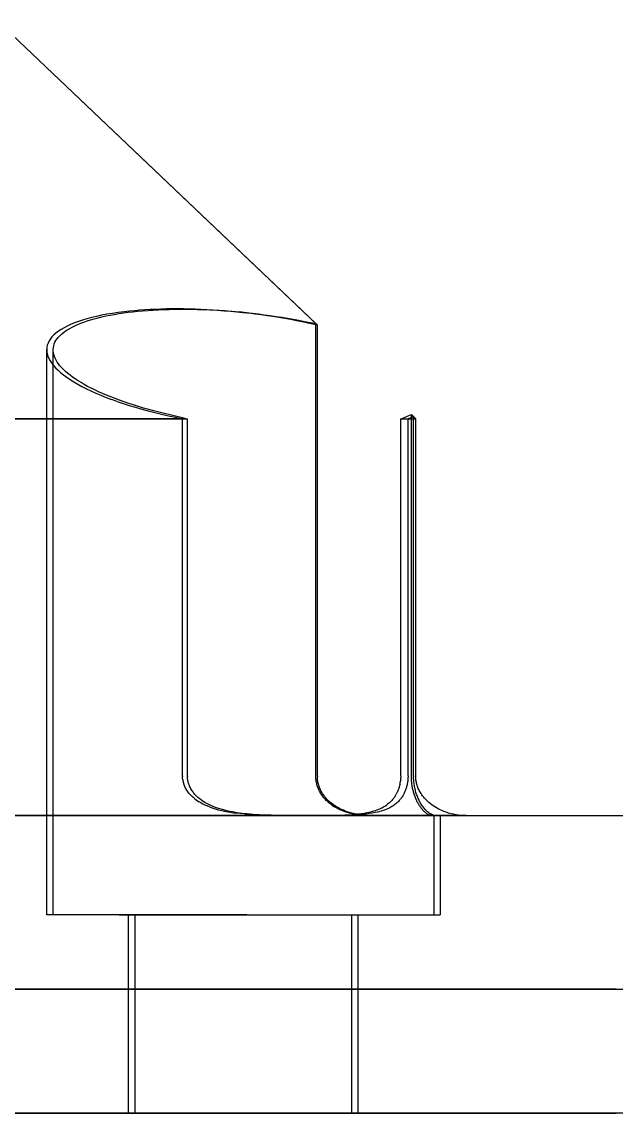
# Model space of a CAD drawing. Header units: millimetres. Extents: x -66 to 216, y -204 to 56.
# Drawn here: x 148.02 to 160, y -150 to -128 of the extents above; entities that cross this region are included whole.
import ezdxf

# ---------------------------------------------------------------- set-up
doc = ezdxf.new("R2010")
doc.units = ezdxf.units.MM
doc.layers.add('SIDE_YZ', color=7, linetype='Continuous')

msp = doc.modelspace()

# ---------------------------------------------------------------- linework, layer by layer
at = {"layer": 'SIDE_YZ'}
for p, q in [((153.979, -134.115), (147.549, -128)), ((153.946, -134.084), (147.549, -128)), ((149.43, -133.961), (149.336, -133.986)), ((149.529, -133.937), (149.43, -133.961)), ((149.482, -133.987), (149.558, -133.967)), ((149.631, -133.915), (149.529, -133.937)), ((149.558, -133.967), (149.637, -133.948)), ((149.738, -133.895), (149.631, -133.915)), ((149.637, -133.948), (149.718, -133.93)), ((149.718, -133.93), (149.802, -133.913)), ((149.849, -133.877), (149.738, -133.895)), ((149.802, -133.913), (149.889, -133.897)), ((149.964, -133.86), (149.849, -133.877)), ((149.889, -133.897), (149.979, -133.883)), ((150.082, -133.845), (149.964, -133.86)), ((149.979, -133.883), (150.071, -133.869)), ((150.071, -133.869), (150.165, -133.856)), ((150.191, -133.833), (150.082, -133.845)), ((150.165, -133.856), (150.262, -133.845)), ((150.292, -133.823), (150.191, -133.833)), ((150.262, -133.845), (150.361, -133.835)), ((150.395, -133.814), (150.292, -133.823)), ((150.361, -133.835), (150.461, -133.825)), ((150.5, -133.807), (150.395, -133.814)), ((150.461, -133.825), (150.564, -133.817)), ((150.607, -133.801), (150.5, -133.807)), ((150.564, -133.817), (150.669, -133.81)), ((150.715, -133.796), (150.607, -133.801)), ((150.669, -133.81), (150.776, -133.805)), ((150.825, -133.792), (150.715, -133.796)), ((150.776, -133.805), (150.884, -133.8)), ((150.937, -133.789), (150.825, -133.792)), ((150.884, -133.8), (150.994, -133.797)), ((151.05, -133.788), (150.937, -133.789)), ((150.994, -133.797), (151.106, -133.795)), ((151.165, -133.788), (151.05, -133.788)), ((151.106, -133.795), (151.219, -133.793)), ((151.28, -133.788), (151.165, -133.788)), ((151.219, -133.793), (151.333, -133.794)), ((151.397, -133.791), (151.28, -133.788)), ((151.333, -133.794), (151.448, -133.795)), ((151.515, -133.794), (151.397, -133.791)), ((151.448, -133.795), (151.564, -133.797)), ((151.633, -133.798), (151.515, -133.794)), ((151.564, -133.797), (151.682, -133.801)), ((151.753, -133.804), (151.633, -133.798)), ((151.682, -133.801), (151.813, -133.806)), ((151.873, -133.811), (151.753, -133.804)), ((151.813, -133.806), (151.96, -133.814)), ((151.994, -133.819), (151.873, -133.811)), ((151.96, -133.814), (152.108, -133.824)), ((152.115, -133.828), (151.994, -133.819)), ((152.108, -133.824), (152.256, -133.835)), ((152.236, -133.839), (152.115, -133.828)), ((152.358, -133.85), (152.236, -133.839)), ((152.256, -133.835), (152.405, -133.848)), ((152.479, -133.863), (152.358, -133.85)), ((152.554, -133.863), (152.405, -133.848)), ((152.601, -133.876), (152.479, -133.863)), ((152.554, -133.863), (152.673, -133.876)), ((152.722, -133.891), (152.601, -133.876)), ((152.673, -133.876), (152.791, -133.889)), ((152.843, -133.907), (152.722, -133.891)), ((152.791, -133.889), (152.909, -133.905)), ((152.964, -133.924), (152.843, -133.907)), ((152.909, -133.905), (153.027, -133.921)), ((153.084, -133.942), (152.964, -133.924)), ((153.027, -133.921), (153.145, -133.938)), ((153.204, -133.961), (153.084, -133.942)), ((153.145, -133.938), (153.262, -133.956)), ((153.322, -133.982), (153.204, -133.961)), ((153.262, -133.956), (153.378, -133.975)), ((153.378, -133.975), (153.494, -133.995)), ((148.873, -134.166), (148.813, -134.201)), ((148.938, -134.133), (148.873, -134.166)), ((149.007, -134.101), (148.938, -134.133)), ((148.939, -134.209), (148.987, -134.181)), ((148.987, -134.181), (149.037, -134.154)), ((149.082, -134.07), (149.007, -134.101)), ((149.037, -134.154), (149.091, -134.127)), ((149.162, -134.04), (149.082, -134.07)), ((149.091, -134.127), (149.148, -134.102)), ((149.148, -134.102), (149.209, -134.077)), ((149.247, -134.012), (149.162, -134.04)), ((149.209, -134.077), (149.272, -134.053)), ((149.336, -133.986), (149.247, -134.012)), ((149.272, -134.053), (149.339, -134.03)), ((149.339, -134.03), (149.409, -134.008)), ((149.409, -134.008), (149.482, -133.987)), ((153.44, -134.003), (153.322, -133.982)), ((153.557, -134.025), (153.44, -134.003)), ((153.494, -133.995), (153.608, -134.016)), ((153.673, -134.048), (153.557, -134.025)), ((153.608, -134.016), (153.722, -134.038)), ((153.788, -134.072), (153.673, -134.048)), ((153.722, -134.038), (153.835, -134.06)), ((153.884, -134.093), (153.788, -134.072)), ((153.835, -134.06), (153.946, -134.084)), ((153.979, -134.115), (153.884, -134.093)), ((153.946, -143.2), (153.946, -134.084)), ((153.979, -143.2), (153.979, -134.115)), ((148.598, -134.392), (148.572, -134.433)), ((148.63, -134.352), (148.598, -134.392)), ((148.668, -134.312), (148.63, -134.352)), ((148.711, -134.274), (148.668, -134.312)), ((148.709, -134.427), (148.731, -134.394)), ((148.759, -134.237), (148.711, -134.274)), ((148.731, -134.394), (148.757, -134.361)), ((148.757, -134.361), (148.786, -134.33)), ((148.813, -134.201), (148.759, -134.237)), ((148.786, -134.33), (148.819, -134.298)), ((148.819, -134.298), (148.856, -134.268)), ((148.856, -134.268), (148.896, -134.238)), ((148.896, -134.238), (148.939, -134.209)), ((148.527, -134.561), (148.524, -134.606)), ((148.525, -146), (148.524, -134.606)), ((148.524, -134.606), (148.526, -134.651)), ((148.536, -134.518), (148.527, -134.561)), ((148.551, -134.475), (148.536, -134.518)), ((148.572, -134.433), (148.551, -134.475)), ((148.654, -134.6), (148.658, -134.564)), ((148.655, -146), (148.654, -134.6)), ((148.655, -134.635), (148.654, -134.6)), ((148.659, -134.672), (148.655, -134.635)), ((148.658, -134.564), (148.665, -134.529)), ((148.665, -134.529), (148.676, -134.494)), ((148.676, -134.494), (148.691, -134.46)), ((148.691, -134.46), (148.709, -134.427)), ((148.526, -134.651), (148.535, -134.696)), ((148.535, -134.696), (148.549, -134.742)), ((148.549, -134.742), (148.568, -134.788)), ((148.568, -134.788), (148.594, -134.835)), ((148.594, -134.835), (148.625, -134.882)), ((148.666, -134.708), (148.659, -134.672)), ((148.678, -134.745), (148.666, -134.708)), ((148.693, -134.783), (148.678, -134.745)), ((148.712, -134.82), (148.693, -134.783)), ((148.735, -134.858), (148.712, -134.82)), ((148.761, -134.895), (148.735, -134.858)), ((148.625, -134.882), (148.662, -134.929)), ((148.662, -134.929), (148.704, -134.976)), ((148.704, -134.976), (148.752, -135.023)), ((148.752, -135.023), (148.805, -135.07)), ((148.791, -134.933), (148.761, -134.895)), ((148.824, -134.971), (148.791, -134.933)), ((148.805, -135.07), (148.864, -135.118)), ((148.861, -135.009), (148.824, -134.971)), ((148.902, -135.047), (148.861, -135.009)), ((148.946, -135.085), (148.902, -135.047)), ((148.864, -135.118), (148.928, -135.165)), ((148.928, -135.165), (148.997, -135.211)), ((148.994, -135.123), (148.946, -135.085)), ((149.045, -135.161), (148.994, -135.123)), ((148.997, -135.211), (149.071, -135.258)), ((149.099, -135.199), (149.045, -135.161)), ((149.071, -135.258), (149.15, -135.304)), ((149.157, -135.236), (149.099, -135.199)), ((149.218, -135.274), (149.157, -135.236)), ((149.282, -135.311), (149.218, -135.274)), ((149.15, -135.304), (149.234, -135.35)), ((149.234, -135.35), (149.323, -135.395)), ((149.349, -135.348), (149.282, -135.311)), ((149.323, -135.395), (149.416, -135.44)), ((149.42, -135.384), (149.349, -135.348)), ((149.416, -135.44), (149.514, -135.484)), ((149.493, -135.42), (149.42, -135.384)), ((149.569, -135.456), (149.493, -135.42)), ((149.514, -135.484), (149.616, -135.527)), ((149.649, -135.491), (149.569, -135.456)), ((149.73, -135.526), (149.649, -135.491)), ((149.616, -135.527), (149.723, -135.57)), ((149.723, -135.57), (149.833, -135.611)), ((149.815, -135.561), (149.73, -135.526)), ((149.902, -135.595), (149.815, -135.561)), ((149.947, -135.652), (149.833, -135.611)), ((149.992, -135.628), (149.902, -135.595)), ((149.947, -135.652), (150.065, -135.692)), ((150.085, -135.661), (149.992, -135.628)), ((150.065, -135.692), (150.186, -135.731)), ((150.179, -135.693), (150.085, -135.661)), ((150.276, -135.724), (150.179, -135.693)), ((150.186, -135.731), (150.311, -135.769)), ((150.375, -135.755), (150.276, -135.724)), ((150.311, -135.769), (150.438, -135.806)), ((150.477, -135.785), (150.375, -135.755)), ((150.438, -135.806), (150.569, -135.841)), ((150.58, -135.815), (150.477, -135.785)), ((150.569, -135.841), (150.702, -135.876)), ((150.685, -135.844), (150.58, -135.815)), ((150.792, -135.871), (150.685, -135.844)), ((150.702, -135.876), (150.838, -135.909)), ((150.9, -135.898), (150.792, -135.871)), ((150.838, -135.909), (150.977, -135.941)), ((151.011, -135.925), (150.9, -135.898)), ((150.977, -135.941), (151.117, -135.971)), ((151.122, -135.95), (151.011, -135.925)), ((151.235, -135.974), (151.122, -135.95)), ((155.734, -135.973), (155.806, -135.945)), ((155.806, -135.945), (155.873, -135.916)), ((155.873, -143.2), (155.873, -135.916)), ((155.873, -135.916), (155.961, -136)), ((155.887, -135.97), (155.917, -135.959)), ((155.917, -143.2), (155.917, -135.959)), ((155.917, -135.959), (155.961, -136)), ((151.259, -136), (142.299, -136)), ((142.398, -136), (151.36, -136)), ((151.117, -135.971), (151.259, -136)), ((151.297, -135.987), (151.235, -135.974)), ((151.259, -143.2), (151.259, -136)), ((151.297, -135.987), (151.36, -136)), ((151.36, -143.2), (151.36, -136)), ((155.659, -136), (155.734, -135.973)), ((155.659, -143.2), (155.659, -136)), ((155.659, -136), (155.961, -136)), ((155.857, -135.982), (155.806, -136)), ((155.806, -143.2), (155.806, -136)), ((155.806, -136), (155.961, -136)), ((155.887, -135.97), (155.857, -135.982)), ((155.961, -143.2), (155.961, -136)), ((151.259, -143.2), (151.26, -143.211)), ((151.26, -143.221), (151.26, -143.211)), ((151.36, -143.2), (151.36, -143.215)), ((151.361, -143.231), (151.36, -143.215)), ((153.947, -143.223), (153.946, -143.2)), ((153.979, -143.2), (153.979, -143.221)), ((155.659, -143.217), (155.658, -143.235)), ((155.659, -143.2), (155.659, -143.217)), ((155.806, -143.218), (155.805, -143.237)), ((155.806, -143.2), (155.806, -143.218)), ((155.873, -143.222), (155.873, -143.2)), ((155.917, -143.2), (155.917, -143.212)), ((155.918, -143.224), (155.917, -143.212)), ((155.961, -143.22), (155.961, -143.2)), ((151.261, -143.24), (151.26, -143.221)), ((151.263, -143.258), (151.261, -143.24)), ((151.265, -143.276), (151.263, -143.258)), ((151.265, -143.276), (151.268, -143.294)), ((151.268, -143.294), (151.272, -143.312)), ((151.272, -143.312), (151.277, -143.33)), ((151.277, -143.33), (151.282, -143.348)), ((151.282, -143.348), (151.287, -143.366)), ((151.294, -143.383), (151.287, -143.366)), ((151.301, -143.401), (151.294, -143.383)), ((151.308, -143.418), (151.301, -143.401)), ((151.316, -143.435), (151.308, -143.418)), ((151.325, -143.452), (151.316, -143.435)), ((151.362, -143.248), (151.361, -143.231)), ((151.364, -143.265), (151.362, -143.248)), ((151.367, -143.282), (151.364, -143.265)), ((151.37, -143.299), (151.367, -143.282)), ((151.373, -143.316), (151.37, -143.299)), ((151.378, -143.333), (151.373, -143.316)), ((151.383, -143.35), (151.378, -143.333)), ((151.388, -143.367), (151.383, -143.35)), ((151.394, -143.383), (151.388, -143.367)), ((151.401, -143.402), (151.394, -143.383)), ((151.41, -143.422), (151.401, -143.402)), ((151.42, -143.441), (151.41, -143.422)), ((153.948, -143.245), (153.947, -143.223)), ((153.95, -143.267), (153.948, -143.245)), ((153.952, -143.29), (153.95, -143.267)), ((153.956, -143.312), (153.952, -143.29)), ((153.96, -143.334), (153.956, -143.312)), ((153.965, -143.357), (153.96, -143.334)), ((153.971, -143.378), (153.965, -143.357)), ((153.977, -143.4), (153.971, -143.378)), ((153.985, -143.422), (153.977, -143.4)), ((153.98, -143.243), (153.979, -143.221)), ((153.982, -143.264), (153.98, -143.243)), ((153.984, -143.286), (153.982, -143.264)), ((153.987, -143.307), (153.984, -143.286)), ((153.993, -143.443), (153.985, -143.422)), ((153.991, -143.328), (153.987, -143.307)), ((153.996, -143.349), (153.991, -143.328)), ((154.002, -143.37), (153.996, -143.349)), ((154.008, -143.391), (154.002, -143.37)), ((154.014, -143.412), (154.008, -143.391)), ((154.022, -143.432), (154.014, -143.412)), ((154.03, -143.453), (154.022, -143.432)), ((155.625, -143.437), (155.62, -143.453)), ((155.629, -143.421), (155.625, -143.437)), ((155.634, -143.404), (155.629, -143.421)), ((155.638, -143.388), (155.634, -143.404)), ((155.641, -143.371), (155.638, -143.388)), ((155.641, -143.371), (155.645, -143.355)), ((155.645, -143.355), (155.648, -143.338)), ((155.648, -143.338), (155.65, -143.321)), ((155.652, -143.304), (155.65, -143.321)), ((155.654, -143.287), (155.652, -143.304)), ((155.656, -143.269), (155.654, -143.287)), ((155.657, -143.252), (155.656, -143.269)), ((155.658, -143.235), (155.657, -143.252)), ((155.774, -143.434), (155.769, -143.45)), ((155.778, -143.416), (155.774, -143.434)), ((155.783, -143.399), (155.778, -143.416)), ((155.787, -143.382), (155.783, -143.399)), ((155.791, -143.364), (155.787, -143.382)), ((155.794, -143.346), (155.791, -143.364)), ((155.797, -143.328), (155.794, -143.346)), ((155.799, -143.31), (155.797, -143.328)), ((155.801, -143.292), (155.799, -143.31)), ((155.803, -143.274), (155.801, -143.292)), ((155.804, -143.255), (155.803, -143.274)), ((155.805, -143.237), (155.804, -143.255)), ((155.873, -143.243), (155.873, -143.222)), ((155.874, -143.265), (155.873, -143.243)), ((155.876, -143.286), (155.874, -143.265)), ((155.877, -143.307), (155.876, -143.286)), ((155.879, -143.329), (155.877, -143.307)), ((155.882, -143.35), (155.879, -143.329)), ((155.884, -143.371), (155.882, -143.35)), ((155.887, -143.392), (155.884, -143.371)), ((155.891, -143.412), (155.887, -143.392)), ((155.894, -143.433), (155.891, -143.412)), ((155.899, -143.453), (155.894, -143.433)), ((155.918, -143.244), (155.918, -143.224)), ((155.919, -143.265), (155.918, -143.244)), ((155.92, -143.285), (155.919, -143.265)), ((155.922, -143.304), (155.92, -143.285)), ((155.924, -143.324), (155.922, -143.304)), ((155.926, -143.346), (155.924, -143.324)), ((155.929, -143.371), (155.926, -143.346)), ((155.933, -143.395), (155.929, -143.371)), ((155.937, -143.418), (155.933, -143.395)), ((155.942, -143.442), (155.937, -143.418)), ((155.962, -143.241), (155.961, -143.22)), ((155.964, -143.262), (155.962, -143.241)), ((155.966, -143.284), (155.964, -143.262)), ((155.97, -143.306), (155.966, -143.284)), ((155.974, -143.327), (155.97, -143.306)), ((155.978, -143.348), (155.974, -143.327)), ((155.984, -143.37), (155.978, -143.348)), ((155.99, -143.391), (155.984, -143.37)), ((155.997, -143.412), (155.99, -143.391)), ((156.005, -143.433), (155.997, -143.412)), ((156.013, -143.454), (156.005, -143.433)), ((151.336, -143.47), (151.325, -143.452)), ((151.348, -143.49), (151.336, -143.47)), ((151.361, -143.51), (151.348, -143.49)), ((151.376, -143.529), (151.361, -143.51)), ((151.39, -143.548), (151.376, -143.529)), ((151.39, -143.548), (151.406, -143.567)), ((151.406, -143.567), (151.423, -143.585)), ((151.43, -143.461), (151.42, -143.441)), ((151.423, -143.585), (151.442, -143.604)), ((151.441, -143.48), (151.43, -143.461)), ((151.453, -143.499), (151.441, -143.48)), ((151.464, -143.625), (151.442, -143.604)), ((151.466, -143.517), (151.453, -143.499)), ((151.487, -143.646), (151.464, -143.625)), ((151.479, -143.536), (151.466, -143.517)), ((151.479, -143.536), (151.494, -143.554)), ((151.512, -143.665), (151.487, -143.646)), ((151.51, -143.573), (151.494, -143.554)), ((151.53, -143.594), (151.51, -143.573)), ((151.55, -143.614), (151.53, -143.594)), ((151.571, -143.634), (151.55, -143.614)), ((151.593, -143.653), (151.571, -143.634)), ((151.619, -143.673), (151.593, -143.653)), ((154.001, -143.464), (153.993, -143.443)), ((154.011, -143.485), (154.001, -143.464)), ((154.021, -143.506), (154.011, -143.485)), ((154.032, -143.526), (154.021, -143.506)), ((154.039, -143.473), (154.03, -143.453)), ((154.043, -143.546), (154.032, -143.526)), ((154.048, -143.493), (154.039, -143.473)), ((154.056, -143.566), (154.043, -143.546)), ((154.058, -143.512), (154.048, -143.493)), ((154.068, -143.586), (154.056, -143.566)), ((154.069, -143.532), (154.058, -143.512)), ((154.082, -143.605), (154.068, -143.586)), ((154.082, -143.553), (154.069, -143.532)), ((154.097, -143.576), (154.082, -143.553)), ((154.096, -143.624), (154.082, -143.605)), ((154.111, -143.642), (154.096, -143.624)), ((154.113, -143.598), (154.097, -143.576)), ((154.126, -143.66), (154.111, -143.642)), ((154.129, -143.62), (154.113, -143.598)), ((154.142, -143.677), (154.126, -143.66)), ((154.147, -143.642), (154.129, -143.62)), ((154.165, -143.663), (154.147, -143.642)), ((155.517, -143.651), (155.507, -143.663)), ((155.526, -143.639), (155.517, -143.651)), ((155.535, -143.626), (155.526, -143.639)), ((155.535, -143.626), (155.544, -143.613)), ((155.544, -143.613), (155.552, -143.6)), ((155.552, -143.6), (155.56, -143.586)), ((155.56, -143.586), (155.568, -143.572)), ((155.575, -143.558), (155.568, -143.572)), ((155.583, -143.544), (155.575, -143.558)), ((155.59, -143.529), (155.583, -143.544)), ((155.596, -143.514), (155.59, -143.529)), ((155.603, -143.499), (155.596, -143.514)), ((155.609, -143.484), (155.603, -143.499)), ((155.614, -143.468), (155.609, -143.484)), ((155.62, -143.453), (155.614, -143.468)), ((155.67, -143.648), (155.66, -143.661)), ((155.68, -143.634), (155.67, -143.648)), ((155.689, -143.62), (155.68, -143.634)), ((155.698, -143.606), (155.689, -143.62)), ((155.706, -143.592), (155.698, -143.606)), ((155.715, -143.577), (155.706, -143.592)), ((155.723, -143.562), (155.715, -143.577)), ((155.73, -143.547), (155.723, -143.562)), ((155.737, -143.532), (155.73, -143.547)), ((155.744, -143.516), (155.737, -143.532)), ((155.751, -143.5), (155.744, -143.516)), ((155.757, -143.484), (155.751, -143.5)), ((155.763, -143.467), (155.757, -143.484)), ((155.769, -143.45), (155.763, -143.467)), ((155.903, -143.473), (155.899, -143.453)), ((155.908, -143.493), (155.903, -143.473)), ((155.913, -143.512), (155.908, -143.493)), ((155.918, -143.532), (155.913, -143.512)), ((155.923, -143.551), (155.918, -143.532)), ((155.929, -143.569), (155.923, -143.551)), ((155.935, -143.588), (155.929, -143.569)), ((155.942, -143.606), (155.935, -143.588)), ((155.947, -143.465), (155.942, -143.442)), ((155.948, -143.623), (155.942, -143.606)), ((155.953, -143.488), (155.947, -143.465)), ((155.955, -143.641), (155.948, -143.623)), ((155.959, -143.511), (155.953, -143.488)), ((155.962, -143.658), (155.955, -143.641)), ((155.965, -143.533), (155.959, -143.511)), ((155.969, -143.674), (155.962, -143.658)), ((155.972, -143.555), (155.965, -143.533)), ((155.979, -143.577), (155.972, -143.555)), ((155.987, -143.598), (155.979, -143.577)), ((155.994, -143.619), (155.987, -143.598)), ((156.003, -143.639), (155.994, -143.619)), ((156.011, -143.659), (156.003, -143.639)), ((156.02, -143.678), (156.011, -143.659)), ((156.022, -143.474), (156.013, -143.454)), ((156.032, -143.494), (156.022, -143.474)), ((156.043, -143.514), (156.032, -143.494)), ((156.054, -143.534), (156.043, -143.514)), ((156.067, -143.556), (156.054, -143.534)), ((156.083, -143.58), (156.067, -143.556)), ((156.1, -143.603), (156.083, -143.58)), ((156.1, -143.603), (156.083, -143.58)), ((156.118, -143.626), (156.1, -143.603)), ((156.118, -143.626), (156.1, -143.603)), ((156.136, -143.649), (156.118, -143.626)), ((156.136, -143.649), (156.118, -143.626)), ((156.156, -143.671), (156.136, -143.649)), ((151.512, -143.665), (151.537, -143.684)), ((151.537, -143.684), (151.566, -143.704)), ((151.566, -143.704), (151.599, -143.726)), ((151.634, -143.746), (151.599, -143.726)), ((151.649, -143.695), (151.619, -143.673)), ((151.634, -143.746), (151.669, -143.765)), ((151.679, -143.716), (151.649, -143.695)), ((151.669, -143.765), (151.71, -143.785)), ((151.711, -143.736), (151.679, -143.716)), ((151.71, -143.785), (151.756, -143.806)), ((151.748, -143.757), (151.711, -143.736)), ((151.79, -143.779), (151.748, -143.757)), ((151.803, -143.825), (151.756, -143.806)), ((151.833, -143.799), (151.79, -143.779)), ((151.803, -143.825), (151.857, -143.845)), ((151.877, -143.818), (151.833, -143.799)), ((151.857, -143.845), (151.919, -143.865)), ((151.927, -143.837), (151.877, -143.818)), ((151.919, -143.865), (151.981, -143.883)), ((151.984, -143.857), (151.927, -143.837)), ((152.043, -143.875), (151.984, -143.857)), ((152.109, -143.893), (152.043, -143.875)), ((154.159, -143.694), (154.142, -143.677)), ((154.175, -143.711), (154.159, -143.694)), ((154.184, -143.683), (154.165, -143.663)), ((154.193, -143.727), (154.175, -143.711)), ((154.204, -143.702), (154.184, -143.683)), ((154.211, -143.743), (154.193, -143.727)), ((154.225, -143.721), (154.204, -143.702)), ((154.229, -143.758), (154.211, -143.743)), ((154.248, -143.742), (154.225, -143.721)), ((154.248, -143.773), (154.229, -143.758)), ((154.275, -143.763), (154.248, -143.742)), ((154.268, -143.788), (154.248, -143.773)), ((154.287, -143.801), (154.268, -143.788)), ((154.303, -143.784), (154.275, -143.763)), ((154.307, -143.815), (154.287, -143.801)), ((154.332, -143.804), (154.303, -143.784)), ((154.328, -143.828), (154.307, -143.815)), ((154.348, -143.84), (154.328, -143.828)), ((154.361, -143.822), (154.332, -143.804)), ((154.369, -143.852), (154.348, -143.84)), ((154.391, -143.84), (154.361, -143.822)), ((154.391, -143.863), (154.369, -143.852)), ((154.425, -143.858), (154.391, -143.84)), ((154.412, -143.874), (154.391, -143.863)), ((154.434, -143.884), (154.412, -143.874)), ((154.463, -143.877), (154.425, -143.858)), ((154.502, -143.894), (154.463, -143.877)), ((155.183, -143.886), (155.216, -143.873)), ((155.216, -143.873), (155.249, -143.859)), ((155.249, -143.859), (155.28, -143.844)), ((155.28, -143.844), (155.311, -143.827)), ((155.311, -143.827), (155.337, -143.812)), ((155.337, -143.812), (155.357, -143.799)), ((155.377, -143.872), (155.342, -143.886)), ((155.357, -143.799), (155.376, -143.787)), ((155.376, -143.787), (155.394, -143.773)), ((155.411, -143.857), (155.377, -143.872)), ((155.412, -143.759), (155.394, -143.773)), ((155.44, -143.842), (155.411, -143.857)), ((155.429, -143.744), (155.412, -143.759)), ((155.429, -143.744), (155.446, -143.729)), ((155.461, -143.831), (155.44, -143.842)), ((155.446, -143.729), (155.463, -143.713)), ((155.482, -143.818), (155.461, -143.831)), ((155.463, -143.713), (155.479, -143.696)), ((155.494, -143.679), (155.479, -143.696)), ((155.503, -143.805), (155.482, -143.818)), ((155.507, -143.663), (155.494, -143.679)), ((155.523, -143.792), (155.503, -143.805)), ((155.542, -143.778), (155.523, -143.792)), ((155.561, -143.763), (155.542, -143.778)), ((155.579, -143.747), (155.561, -143.763)), ((155.597, -143.731), (155.579, -143.747)), ((155.614, -143.714), (155.597, -143.731)), ((155.629, -143.698), (155.614, -143.714)), ((155.64, -143.686), (155.629, -143.698)), ((155.65, -143.673), (155.64, -143.686)), ((155.66, -143.661), (155.65, -143.673)), ((155.976, -143.69), (155.969, -143.674)), ((155.984, -143.706), (155.976, -143.69)), ((155.991, -143.721), (155.984, -143.706)), ((155.999, -143.736), (155.991, -143.721)), ((156.007, -143.751), (155.999, -143.736)), ((156.015, -143.765), (156.007, -143.751)), ((156.023, -143.778), (156.015, -143.765)), ((156.029, -143.697), (156.02, -143.678)), ((156.031, -143.792), (156.023, -143.778)), ((156.038, -143.715), (156.029, -143.697)), ((156.039, -143.804), (156.031, -143.792)), ((156.048, -143.733), (156.038, -143.715)), ((156.047, -143.817), (156.039, -143.804)), ((156.056, -143.828), (156.047, -143.817)), ((156.058, -143.75), (156.048, -143.733)), ((156.064, -143.84), (156.056, -143.828)), ((156.069, -143.769), (156.058, -143.75)), ((156.072, -143.851), (156.064, -143.84)), ((156.082, -143.789), (156.069, -143.769)), ((156.083, -143.865), (156.072, -143.851)), ((156.095, -143.808), (156.082, -143.789)), ((156.095, -143.879), (156.083, -143.865)), ((156.108, -143.826), (156.095, -143.808)), ((156.107, -143.893), (156.095, -143.879)), ((156.122, -143.844), (156.108, -143.826)), ((156.135, -143.86), (156.122, -143.844)), ((156.15, -143.877), (156.135, -143.86)), ((156.167, -143.894), (156.15, -143.877)), ((156.177, -143.692), (156.156, -143.671)), ((156.198, -143.713), (156.177, -143.692)), ((156.198, -143.713), (156.177, -143.692)), ((156.223, -143.736), (156.198, -143.713)), ((156.223, -143.736), (156.198, -143.713)), ((156.252, -143.76), (156.223, -143.736)), ((156.252, -143.76), (156.223, -143.736)), ((156.282, -143.783), (156.252, -143.76)), ((156.282, -143.783), (156.252, -143.76)), ((156.313, -143.805), (156.282, -143.783)), ((156.346, -143.826), (156.313, -143.805)), ((156.346, -143.826), (156.313, -143.805)), ((156.379, -143.846), (156.346, -143.826)), ((156.379, -143.846), (156.346, -143.826)), ((156.414, -143.865), (156.379, -143.846)), ((156.414, -143.865), (156.379, -143.846)), ((156.45, -143.883), (156.414, -143.865)), ((128, -144), (192, -144)), ((141.84, -144), (156.98, -144)), ((141.921, -144), (156.98, -144)), ((148.44, -144), (147.22, -144)), ((147.898, -144), (148.046, -144)), ((148.046, -144), (148.181, -144)), ((148.181, -144), (148.304, -144)), ((148.304, -144), (155.079, -144)), ((155.009, -144), (148.304, -144)), ((149.678, -144), (148.44, -144)), ((149.678, -144), (150.932, -144)), ((150.932, -144), (152.201, -144)), ((151.981, -143.883), (152.052, -143.9)), ((152.052, -143.9), (152.131, -143.917)), ((152.183, -143.911), (152.109, -143.893)), ((152.131, -143.917), (152.221, -143.934)), ((152.268, -143.928), (152.183, -143.911)), ((152.201, -144), (153.482, -144)), ((152.221, -143.934), (152.322, -143.949)), ((152.362, -143.943), (152.268, -143.928)), ((152.424, -143.961), (152.322, -143.949)), ((152.458, -143.956), (152.362, -143.943)), ((152.508, -143.969), (152.424, -143.961)), ((152.566, -143.968), (152.458, -143.956)), ((152.508, -143.969), (152.592, -143.976)), ((152.686, -143.978), (152.566, -143.968)), ((152.592, -143.976), (152.705, -143.983)), ((152.806, -143.985), (152.686, -143.978)), ((152.705, -143.983), (152.817, -143.989)), ((152.927, -143.991), (152.806, -143.985)), ((152.817, -143.989), (152.93, -143.992)), ((153.048, -143.994), (152.927, -143.991)), ((152.93, -143.992), (153.042, -143.995)), ((153.042, -143.995), (153.154, -143.997)), ((153.168, -143.997), (153.048, -143.994)), ((153.154, -143.997), (153.266, -143.998)), ((153.288, -143.998), (153.168, -143.997)), ((153.266, -143.998), (153.376, -143.999)), ((153.408, -143.999), (153.288, -143.998)), ((153.376, -143.999), (153.487, -143.999)), ((153.526, -144), (153.408, -143.999)), ((154.773, -144), (153.482, -144)), ((153.487, -143.999), (153.597, -143.999)), ((153.645, -144), (153.526, -144)), ((153.597, -143.999), (153.707, -144)), ((153.762, -144), (153.645, -144)), ((153.707, -144), (153.815, -144)), ((153.878, -144), (153.762, -144)), ((153.815, -144), (153.923, -143.999)), ((153.992, -144), (153.878, -144)), ((153.923, -143.999), (154.028, -143.999)), ((154.106, -144), (153.992, -144)), ((154.028, -143.999), (154.133, -143.998)), ((154.217, -143.999), (154.106, -144)), ((154.133, -143.998), (154.235, -143.997)), ((154.327, -143.999), (154.217, -143.999)), ((154.235, -143.997), (154.336, -143.995)), ((154.434, -143.998), (154.327, -143.999)), ((154.336, -143.995), (154.436, -143.993)), ((154.456, -143.894), (154.434, -143.884)), ((154.54, -143.996), (154.434, -143.998)), ((154.436, -143.993), (154.533, -143.989)), ((154.486, -143.907), (154.456, -143.894)), ((154.519, -143.919), (154.486, -143.907)), ((154.542, -143.91), (154.502, -143.894)), ((154.553, -143.931), (154.519, -143.919)), ((154.533, -143.989), (154.618, -143.984)), ((154.632, -143.993), (154.54, -143.996)), ((154.581, -143.924), (154.542, -143.91)), ((154.588, -143.942), (154.553, -143.931)), ((154.626, -143.938), (154.581, -143.924)), ((154.622, -143.952), (154.588, -143.942)), ((154.618, -143.984), (154.68, -143.98)), ((154.656, -143.96), (154.622, -143.952)), ((154.675, -143.952), (154.626, -143.938)), ((154.7, -143.99), (154.632, -143.993)), ((154.691, -143.968), (154.656, -143.96)), ((154.725, -143.964), (154.675, -143.952)), ((154.68, -143.98), (154.742, -143.975)), ((154.725, -143.975), (154.691, -143.968)), ((154.767, -143.987), (154.7, -143.99)), ((154.78, -143.975), (154.725, -143.964)), ((154.76, -143.981), (154.725, -143.975)), ((154.742, -143.975), (154.802, -143.968)), ((154.794, -143.986), (154.76, -143.981)), ((154.833, -143.982), (154.767, -143.987)), ((156.072, -144), (154.773, -144)), ((154.841, -143.984), (154.78, -143.975)), ((154.829, -143.99), (154.794, -143.986)), ((154.802, -143.968), (154.861, -143.961)), ((154.874, -143.995), (154.829, -143.99)), ((154.898, -143.977), (154.833, -143.982)), ((154.902, -143.992), (154.841, -143.984)), ((154.861, -143.961), (154.919, -143.952)), ((154.925, -143.998), (154.874, -143.995)), ((154.962, -143.97), (154.898, -143.977)), ((154.962, -143.996), (154.902, -143.992)), ((154.919, -143.952), (154.976, -143.942)), ((154.967, -144), (154.925, -143.998)), ((155.024, -143.962), (154.962, -143.97)), ((155.021, -143.999), (154.962, -143.996)), ((155.009, -144), (154.967, -144)), ((154.976, -143.942), (155.031, -143.93)), ((155.127, -144), (155.009, -144)), ((155.079, -144), (155.021, -143.999)), ((155.085, -143.953), (155.024, -143.962)), ((155.031, -143.93), (155.079, -143.918)), ((155.079, -143.918), (155.115, -143.908)), ((155.188, -144), (155.079, -144)), ((155.144, -143.942), (155.085, -143.953)), ((155.115, -143.908), (155.149, -143.897)), ((155.24, -144), (155.127, -144)), ((155.196, -143.931), (155.144, -143.942)), ((155.149, -143.897), (155.183, -143.886)), ((155.188, -144), (155.292, -144)), ((155.234, -143.921), (155.196, -143.931)), ((155.271, -143.91), (155.234, -143.921)), ((155.35, -144), (155.24, -144)), ((155.307, -143.899), (155.271, -143.91)), ((155.292, -144), (155.392, -144)), ((155.342, -143.886), (155.307, -143.899)), ((155.455, -144), (155.35, -144)), ((155.392, -144), (155.488, -144)), ((155.555, -144), (155.455, -144)), ((155.488, -144), (155.579, -144)), ((155.651, -144), (155.555, -144)), ((155.579, -144), (155.666, -144)), ((155.742, -144), (155.651, -144)), ((155.666, -144), (155.747, -144)), ((155.829, -144), (155.742, -144)), ((155.747, -144), (155.824, -144)), ((155.824, -144), (155.896, -144)), ((155.91, -144), (155.829, -144)), ((155.896, -144), (155.962, -144)), ((155.985, -144), (155.91, -144)), ((155.962, -144), (156.023, -144)), ((156.056, -144), (155.985, -144)), ((156.023, -144), (156.078, -144)), ((156.121, -144), (156.056, -144)), ((156.072, -144), (157.378, -144)), ((156.078, -144), (156.128, -144)), ((156.119, -143.906), (156.107, -143.893)), ((156.131, -143.918), (156.119, -143.906)), ((156.18, -144), (156.121, -144)), ((156.128, -144), (156.173, -144)), ((156.143, -143.928), (156.131, -143.918)), ((156.154, -143.938), (156.143, -143.928)), ((156.166, -143.948), (156.154, -143.938)), ((156.176, -143.956), (156.166, -143.948)), ((156.183, -143.91), (156.167, -143.894)), ((156.173, -144), (156.212, -144)), ((156.187, -143.963), (156.176, -143.956)), ((156.234, -144), (156.18, -144)), ((156.199, -143.925), (156.183, -143.91)), ((156.197, -143.97), (156.187, -143.963)), ((156.21, -143.978), (156.197, -143.97)), ((156.215, -143.938), (156.199, -143.925)), ((156.224, -143.985), (156.21, -143.978)), ((156.212, -144), (156.245, -144)), ((156.233, -143.95), (156.215, -143.938)), ((156.238, -143.991), (156.224, -143.985)), ((156.252, -143.963), (156.233, -143.95)), ((156.282, -144), (156.234, -144)), ((156.25, -143.995), (156.238, -143.991)), ((156.245, -144), (156.272, -144)), ((156.261, -143.998), (156.25, -143.995)), ((156.27, -143.973), (156.252, -143.963)), ((156.272, -143.999), (156.261, -143.998)), ((156.289, -143.983), (156.27, -143.973)), ((156.277, -144), (156.272, -143.999)), ((156.272, -144), (156.294, -144)), ((156.282, -144), (156.277, -144)), ((156.98, -144), (156.282, -144)), ((156.301, -144), (156.282, -144)), ((156.324, -144), (156.282, -144)), ((156.31, -143.99), (156.289, -143.983)), ((156.294, -144), (156.31, -144)), ((156.315, -144), (156.301, -144)), ((156.329, -143.996), (156.31, -143.99)), ((156.31, -144), (156.32, -144)), ((156.315, -144), (156.322, -144)), ((156.32, -144), (156.324, -144)), ((156.324, -144), (156.322, -144)), ((156.324, -144), (156.323, -146)), ((156.361, -144), (156.324, -144)), ((156.348, -143.999), (156.329, -143.996)), ((156.364, -144), (156.348, -143.999)), ((156.391, -144), (156.361, -144)), ((156.98, -144), (156.364, -144)), ((156.394, -144), (156.364, -144)), ((156.416, -144), (156.391, -144)), ((156.394, -144), (156.418, -144)), ((156.434, -144), (156.416, -144)), ((156.418, -144), (156.436, -144)), ((156.447, -144), (156.434, -144)), ((156.436, -144), (156.448, -144)), ((156.453, -144), (156.447, -144)), ((156.448, -144), (156.453, -144)), ((156.486, -143.9), (156.45, -143.883)), ((156.453, -144), (156.453, -144)), ((156.453, -144), (156.453, -146)), ((156.528, -143.917), (156.486, -143.9)), ((156.528, -143.917), (156.486, -143.9)), ((156.575, -143.934), (156.528, -143.917)), ((156.575, -143.934), (156.528, -143.917)), ((156.623, -143.949), (156.575, -143.934)), ((156.623, -143.949), (156.575, -143.934)), ((156.673, -143.963), (156.623, -143.949)), ((156.673, -143.963), (156.623, -143.949)), ((156.723, -143.974), (156.673, -143.963)), ((156.723, -143.974), (156.673, -143.963)), ((156.773, -143.983), (156.723, -143.974)), ((156.773, -143.983), (156.723, -143.974)), ((156.825, -143.991), (156.773, -143.983)), ((156.876, -143.996), (156.825, -143.991)), ((156.876, -143.996), (156.825, -143.991)), ((156.928, -143.999), (156.876, -143.996)), ((156.928, -143.999), (156.876, -143.996)), ((156.98, -144), (156.928, -143.999)), ((157.378, -144), (158.688, -144)), ((158.688, -144), (160, -144)), ((160, -144), (161.312, -144)), ((148.531, -146), (148.525, -146)), ((148.543, -146), (148.531, -146)), ((148.562, -146), (148.543, -146)), ((148.586, -146), (148.562, -146)), ((148.617, -146), (148.586, -146)), ((148.654, -146), (148.617, -146)), ((148.696, -146), (148.654, -146)), ((148.661, -146), (148.655, -146)), ((148.673, -146), (148.661, -146)), ((148.692, -146), (148.673, -146)), ((148.716, -146), (148.692, -146)), ((148.745, -146), (148.696, -146)), ((148.747, -146), (148.716, -146)), ((148.799, -146), (148.745, -146)), ((148.784, -146), (148.747, -146)), ((148.826, -146), (148.784, -146)), ((148.859, -146), (148.799, -146)), ((148.875, -146), (148.826, -146)), ((148.925, -146), (148.859, -146)), ((148.929, -146), (148.875, -146)), ((148.996, -146), (148.925, -146)), ((148.989, -146), (148.929, -146)), ((149.055, -146), (148.989, -146)), ((149.073, -146), (148.996, -146)), ((149.126, -146), (149.055, -146)), ((149.155, -146), (149.073, -146)), ((149.203, -146), (149.126, -146)), ((149.242, -146), (149.155, -146)), ((149.285, -146), (149.203, -146)), ((149.334, -146), (149.242, -146)), ((149.372, -146), (149.285, -146)), ((149.431, -146), (149.334, -146)), ((149.464, -146), (149.372, -146)), ((149.533, -146), (149.431, -146)), ((149.561, -146), (149.464, -146)), ((149.639, -146), (149.533, -146)), ((149.663, -146), (149.561, -146)), ((149.75, -146), (149.639, -146)), ((149.769, -146), (149.663, -146)), ((149.865, -146), (149.75, -146)), ((149.88, -146), (149.769, -146)), ((149.984, -146), (149.865, -146)), ((149.995, -146), (149.88, -146)), ((149.984, -146), (150.107, -146)), ((150.114, -146), (149.995, -146)), ((150.107, -146), (150.233, -146)), ((150.237, -146), (150.114, -146)), ((150.174, -150), (150.174, -146)), ((150.178, -146), (150.174, -146)), ((150.185, -146), (150.178, -146)), ((150.196, -146), (150.185, -146)), ((150.21, -146), (150.196, -146)), ((150.228, -146), (150.21, -146)), ((150.249, -146), (150.228, -146)), ((150.233, -146), (150.363, -146)), ((150.363, -146), (150.237, -146)), ((150.273, -146), (150.249, -146)), ((150.301, -146), (150.273, -146)), ((150.333, -146), (150.301, -146)), ((150.305, -150), (150.305, -146)), ((150.308, -146), (150.305, -146)), ((150.315, -146), (150.308, -146)), ((150.326, -146), (150.315, -146)), ((150.34, -146), (150.326, -146)), ((150.367, -146), (150.333, -146)), ((150.358, -146), (150.34, -146)), ((150.379, -146), (150.358, -146)), ((150.363, -146), (150.496, -146)), ((150.493, -146), (150.363, -146)), ((150.405, -146), (150.367, -146)), ((150.403, -146), (150.379, -146)), ((150.431, -146), (150.403, -146)), ((150.446, -146), (150.405, -146)), ((150.463, -146), (150.431, -146)), ((150.49, -146), (150.446, -146)), ((150.497, -146), (150.463, -146)), ((150.538, -146), (150.49, -146)), ((150.627, -146), (150.493, -146)), ((150.496, -146), (150.633, -146)), ((150.535, -146), (150.497, -146)), ((150.576, -146), (150.535, -146)), ((150.588, -146), (150.538, -146)), ((150.621, -146), (150.576, -146)), ((150.641, -146), (150.588, -146)), ((150.668, -146), (150.621, -146)), ((150.763, -146), (150.627, -146)), ((150.633, -146), (150.772, -146)), ((150.697, -146), (150.641, -146)), ((150.718, -146), (150.668, -146)), ((150.756, -146), (150.697, -146)), ((150.771, -146), (150.718, -146)), ((150.817, -146), (150.756, -146)), ((150.902, -146), (150.763, -146)), ((150.827, -146), (150.771, -146)), ((150.772, -146), (150.914, -146)), ((150.881, -146), (150.817, -146)), ((150.886, -146), (150.827, -146)), ((150.881, -146), (150.947, -146)), ((150.947, -146), (150.886, -146)), ((151.044, -146), (150.902, -146)), ((150.914, -146), (151.058, -146)), ((150.947, -146), (151.016, -146)), ((150.947, -146), (151.011, -146)), ((151.011, -146), (151.078, -146)), ((151.016, -146), (151.087, -146)), ((151.188, -146), (151.044, -146)), ((151.058, -146), (151.204, -146)), ((151.078, -146), (151.146, -146)), ((151.087, -146), (151.16, -146)), ((151.146, -146), (151.217, -146)), ((151.16, -146), (151.235, -146)), ((151.334, -146), (151.188, -146)), ((151.204, -146), (151.352, -146)), ((151.217, -146), (151.29, -146)), ((151.235, -146), (151.312, -146)), ((151.29, -146), (151.365, -146)), ((151.312, -146), (151.391, -146)), ((151.482, -146), (151.334, -146)), ((151.352, -146), (151.502, -146)), ((151.365, -146), (151.442, -146)), ((151.391, -146), (151.471, -146)), ((151.442, -146), (151.521, -146)), ((151.471, -146), (151.553, -146)), ((151.632, -146), (151.482, -146)), ((151.502, -146), (151.654, -146)), ((151.521, -146), (151.601, -146)), ((151.553, -146), (151.636, -146)), ((151.601, -146), (151.683, -146)), ((151.784, -146), (151.632, -146)), ((151.636, -146), (151.72, -146)), ((151.654, -146), (151.806, -146)), ((151.683, -146), (151.766, -146)), ((151.72, -146), (151.806, -146)), ((151.766, -146), (151.85, -146)), ((151.936, -146), (151.784, -146)), ((151.806, -146), (151.96, -146)), ((151.806, -146), (151.892, -146)), ((151.85, -146), (151.936, -146)), ((151.892, -146), (151.98, -146)), ((152.09, -146), (151.936, -146)), ((151.936, -146), (152.022, -146)), ((151.96, -146), (152.114, -146)), ((151.98, -146), (152.068, -146)), ((152.022, -146), (152.11, -146)), ((152.068, -146), (152.156, -146)), ((152.244, -146), (152.09, -146)), ((152.11, -146), (152.198, -146)), ((152.114, -146), (152.269, -146)), ((152.156, -146), (152.245, -146)), ((152.198, -146), (152.286, -146)), ((152.399, -146), (152.244, -146)), ((152.245, -146), (152.335, -146)), ((152.424, -146), (152.269, -146)), ((152.286, -146), (152.375, -146)), ((152.335, -146), (152.424, -146)), ((152.375, -146), (152.465, -146)), ((152.554, -146), (152.399, -146)), ((152.424, -146), (152.579, -146)), ((152.424, -146), (152.513, -146)), ((152.465, -146), (152.554, -146)), ((152.513, -146), (152.603, -146)), ((152.554, -146), (152.709, -146)), ((152.554, -146), (152.644, -146)), ((152.579, -146), (152.734, -146)), ((152.603, -146), (152.692, -146)), ((152.644, -146), (152.733, -146)), ((152.692, -146), (152.78, -146)), ((152.709, -146), (152.864, -146)), ((152.733, -146), (152.822, -146)), ((152.734, -146), (152.888, -146)), ((152.78, -146), (152.868, -146)), ((152.822, -146), (152.91, -146)), ((152.864, -146), (153.018, -146)), ((152.868, -146), (152.956, -146)), ((152.888, -146), (153.042, -146)), ((152.91, -146), (152.999, -146)), ((152.956, -146), (153.042, -146)), ((152.999, -146), (153.086, -146)), ((153.018, -146), (153.172, -146)), ((153.042, -146), (153.194, -146)), ((153.042, -146), (153.128, -146)), ((153.086, -146), (153.172, -146)), ((153.128, -146), (153.212, -146)), ((153.172, -146), (153.324, -146)), ((153.172, -146), (153.258, -146)), ((153.194, -146), (153.346, -146)), ((153.212, -146), (153.295, -146)), ((153.258, -146), (153.342, -146)), ((153.295, -146), (153.377, -146)), ((153.324, -146), (153.476, -146)), ((153.342, -146), (153.425, -146)), ((153.346, -146), (153.496, -146)), ((153.377, -146), (153.457, -146)), ((153.425, -146), (153.507, -146)), ((153.457, -146), (153.536, -146)), ((153.476, -146), (153.626, -146)), ((153.496, -146), (153.644, -146)), ((153.507, -146), (153.588, -146)), ((153.536, -146), (153.613, -146)), ((153.588, -146), (153.666, -146)), ((153.613, -146), (153.688, -146)), ((153.626, -146), (153.774, -146)), ((153.644, -146), (153.79, -146)), ((153.666, -146), (153.743, -146)), ((153.688, -146), (153.761, -146)), ((153.743, -146), (153.818, -146)), ((153.761, -146), (153.832, -146)), ((153.774, -146), (153.92, -146)), ((153.79, -146), (153.934, -146)), ((153.818, -146), (153.891, -146)), ((153.832, -146), (153.9, -146)), ((153.891, -146), (153.962, -146)), ((153.9, -146), (153.967, -146)), ((153.92, -146), (154.064, -146)), ((153.934, -146), (154.076, -146)), ((153.962, -146), (154.031, -146)), ((153.967, -146), (154.031, -146)), ((154.031, -146), (154.092, -146)), ((154.031, -146), (154.097, -146)), ((154.064, -146), (154.206, -146)), ((154.076, -146), (154.215, -146)), ((154.092, -146), (154.151, -146)), ((154.097, -146), (154.161, -146)), ((154.151, -146), (154.207, -146)), ((154.161, -146), (154.222, -146)), ((154.206, -146), (154.345, -146)), ((154.207, -146), (154.26, -146)), ((154.215, -146), (154.352, -146)), ((154.222, -146), (154.281, -146)), ((154.26, -146), (154.31, -146)), ((154.281, -146), (154.337, -146)), ((154.31, -146), (154.357, -146)), ((154.337, -146), (154.39, -146)), ((154.345, -146), (154.482, -146)), ((154.352, -146), (154.485, -146)), ((154.357, -146), (154.402, -146)), ((154.39, -146), (154.44, -146)), ((154.402, -146), (154.443, -146)), ((154.44, -146), (154.488, -146)), ((154.443, -146), (154.481, -146)), ((154.481, -146), (154.515, -146)), ((154.482, -146), (154.615, -146)), ((154.485, -146), (154.615, -146)), ((154.488, -146), (154.532, -146)), ((154.515, -146), (154.547, -146)), ((154.532, -146), (154.573, -146)), ((154.547, -146), (154.575, -146)), ((154.573, -146), (154.611, -146)), ((154.575, -146), (154.599, -146)), ((154.599, -146), (154.62, -146)), ((154.611, -146), (154.645, -146)), ((154.615, -146), (154.741, -146)), ((154.615, -146), (154.745, -146)), ((154.62, -146), (154.638, -146)), ((154.638, -146), (154.652, -146)), ((154.645, -146), (154.677, -146)), ((154.652, -146), (154.663, -146)), ((154.663, -146), (154.67, -146)), ((154.67, -146), (154.674, -146)), ((154.674, -150), (154.674, -146)), ((154.677, -146), (154.705, -146)), ((154.705, -146), (154.729, -146)), ((154.729, -146), (154.75, -146)), ((154.741, -146), (154.864, -146)), ((154.745, -146), (154.871, -146)), ((154.75, -146), (154.768, -146)), ((154.768, -146), (154.782, -146)), ((154.782, -146), (154.793, -146)), ((154.793, -146), (154.8, -146)), ((154.8, -146), (154.804, -146)), ((154.804, -150), (154.804, -146)), ((154.864, -146), (154.983, -146)), ((154.871, -146), (154.994, -146)), ((154.983, -146), (155.098, -146)), ((154.994, -146), (155.113, -146)), ((155.098, -146), (155.209, -146)), ((155.113, -146), (155.228, -146)), ((155.209, -146), (155.315, -146)), ((155.228, -146), (155.339, -146)), ((155.315, -146), (155.417, -146)), ((155.339, -146), (155.445, -146)), ((155.417, -146), (155.514, -146)), ((155.445, -146), (155.547, -146)), ((155.514, -146), (155.606, -146)), ((155.547, -146), (155.644, -146)), ((155.606, -146), (155.693, -146)), ((155.644, -146), (155.736, -146)), ((155.693, -146), (155.775, -146)), ((155.736, -146), (155.824, -146)), ((155.775, -146), (155.852, -146)), ((155.824, -146), (155.905, -146)), ((155.852, -146), (155.923, -146)), ((155.905, -146), (155.982, -146)), ((155.923, -146), (155.989, -146)), ((155.982, -146), (156.053, -146)), ((155.989, -146), (156.049, -146)), ((156.049, -146), (156.103, -146)), ((156.053, -146), (156.119, -146)), ((156.103, -146), (156.152, -146)), ((156.119, -146), (156.179, -146)), ((156.152, -146), (156.194, -146)), ((156.179, -146), (156.233, -146)), ((156.194, -146), (156.231, -146)), ((156.231, -146), (156.262, -146)), ((156.233, -146), (156.282, -146)), ((156.262, -146), (156.286, -146)), ((156.282, -146), (156.325, -146)), ((156.286, -146), (156.305, -146)), ((156.305, -146), (156.317, -146)), ((156.317, -146), (156.323, -146)), ((156.325, -146), (156.361, -146)), ((156.361, -146), (156.392, -146)), ((156.392, -146), (156.416, -146)), ((156.416, -146), (156.435, -146)), ((156.435, -146), (156.447, -146)), ((156.447, -146), (156.453, -146)), ((148.44, -147.5), (147.22, -147.5)), ((147.809, -147.5), (149.115, -147.5)), ((149.678, -147.5), (148.44, -147.5)), ((149.115, -147.5), (150.437, -147.5)), ((150.932, -147.5), (149.678, -147.5)), ((150.437, -147.5), (151.775, -147.5)), ((152.201, -147.5), (150.932, -147.5)), ((151.775, -147.5), (153.126, -147.5)), ((153.482, -147.5), (152.201, -147.5)), ((153.126, -147.5), (154.488, -147.5)), ((154.773, -147.5), (153.482, -147.5)), ((154.488, -147.5), (155.858, -147.5)), ((156.072, -147.5), (154.773, -147.5)), ((155.858, -147.5), (157.235, -147.5)), ((157.378, -147.5), (156.072, -147.5)), ((157.235, -147.5), (158.616, -147.5)), ((158.688, -147.5), (157.378, -147.5)), ((158.616, -147.5), (160, -147.5)), ((160, -147.5), (158.688, -147.5)), ((160, -147.5), (161.384, -147.5)), ((192, -150), (128, -150)), ((147.809, -150), (149.115, -150)), ((149.115, -150), (150.437, -150)), ((150.178, -150), (150.174, -150)), ((150.185, -150), (150.178, -150)), ((150.196, -150), (150.185, -150)), ((150.21, -150), (150.196, -150)), ((150.228, -150), (150.21, -150)), ((150.249, -150), (150.228, -150)), ((150.273, -150), (150.249, -150)), ((150.301, -150), (150.273, -150)), ((150.333, -150), (150.301, -150)), ((150.308, -150), (150.305, -150)), ((150.315, -150), (150.308, -150)), ((150.326, -150), (150.315, -150)), ((150.34, -150), (150.326, -150)), ((150.367, -150), (150.333, -150)), ((150.358, -150), (150.34, -150)), ((150.379, -150), (150.358, -150)), ((150.405, -150), (150.367, -150)), ((150.403, -150), (150.379, -150)), ((150.431, -150), (150.403, -150)), ((150.446, -150), (150.405, -150)), ((150.463, -150), (150.431, -150)), ((150.437, -150), (151.775, -150)), ((150.49, -150), (150.446, -150)), ((150.497, -150), (150.463, -150)), ((150.538, -150), (150.49, -150)), ((150.535, -150), (150.497, -150)), ((150.576, -150), (150.535, -150)), ((150.588, -150), (150.538, -150)), ((150.621, -150), (150.576, -150)), ((150.641, -150), (150.588, -150)), ((150.668, -150), (150.621, -150)), ((150.697, -150), (150.641, -150)), ((150.718, -150), (150.668, -150)), ((150.756, -150), (150.697, -150)), ((150.771, -150), (150.718, -150)), ((150.817, -150), (150.756, -150)), ((150.827, -150), (150.771, -150)), ((150.881, -150), (150.817, -150)), ((150.886, -150), (150.827, -150)), ((150.881, -150), (150.947, -150)), ((150.947, -150), (150.886, -150)), ((150.947, -150), (151.016, -150)), ((151.011, -150), (150.947, -150)), ((151.011, -150), (151.078, -150)), ((151.016, -150), (151.087, -150)), ((151.078, -150), (151.146, -150)), ((151.087, -150), (151.16, -150)), ((151.146, -150), (151.217, -150)), ((151.16, -150), (151.235, -150)), ((151.217, -150), (151.29, -150)), ((151.235, -150), (151.312, -150)), ((151.29, -150), (151.365, -150)), ((151.312, -150), (151.391, -150)), ((151.365, -150), (151.442, -150)), ((151.391, -150), (151.471, -150)), ((151.442, -150), (151.521, -150)), ((151.471, -150), (151.553, -150)), ((151.521, -150), (151.601, -150)), ((151.553, -150), (151.636, -150)), ((151.601, -150), (151.683, -150)), ((151.636, -150), (151.72, -150)), ((151.683, -150), (151.766, -150)), ((151.72, -150), (151.806, -150)), ((151.766, -150), (151.85, -150)), ((151.775, -150), (153.126, -150)), ((151.806, -150), (151.892, -150)), ((151.85, -150), (151.936, -150)), ((151.892, -150), (151.98, -150)), ((151.936, -150), (152.022, -150)), ((151.98, -150), (152.068, -150)), ((152.022, -150), (152.11, -150)), ((152.068, -150), (152.156, -150)), ((152.11, -150), (152.198, -150)), ((152.156, -150), (152.245, -150)), ((152.198, -150), (152.286, -150)), ((152.245, -150), (152.335, -150)), ((152.286, -150), (152.375, -150)), ((152.335, -150), (152.424, -150)), ((152.375, -150), (152.465, -150)), ((152.424, -150), (152.513, -150)), ((152.465, -150), (152.554, -150)), ((152.513, -150), (152.603, -150)), ((152.554, -150), (152.644, -150)), ((152.603, -150), (152.692, -150)), ((152.644, -150), (152.733, -150)), ((152.692, -150), (152.78, -150)), ((152.733, -150), (152.822, -150)), ((152.78, -150), (152.868, -150)), ((152.822, -150), (152.91, -150)), ((152.956, -150), (152.868, -150)), ((152.91, -150), (152.999, -150)), ((153.042, -150), (152.956, -150)), ((152.999, -150), (153.086, -150)), ((153.128, -150), (153.042, -150)), ((153.086, -150), (153.172, -150)), ((153.126, -150), (154.488, -150)), ((153.212, -150), (153.128, -150)), ((153.172, -150), (153.258, -150)), ((153.212, -150), (153.295, -150)), ((153.258, -150), (153.342, -150)), ((153.295, -150), (153.377, -150)), ((153.342, -150), (153.425, -150)), ((153.457, -150), (153.377, -150)), ((153.425, -150), (153.507, -150)), ((153.536, -150), (153.457, -150)), ((153.507, -150), (153.588, -150)), ((153.613, -150), (153.536, -150)), ((153.588, -150), (153.666, -150)), ((153.688, -150), (153.613, -150)), ((153.666, -150), (153.743, -150)), ((153.761, -150), (153.688, -150)), ((153.743, -150), (153.818, -150)), ((153.832, -150), (153.761, -150)), ((153.818, -150), (153.891, -150)), ((153.9, -150), (153.832, -150)), ((153.891, -150), (153.962, -150)), ((153.967, -150), (153.9, -150)), ((153.962, -150), (154.031, -150)), ((154.031, -150), (153.967, -150)), ((154.031, -150), (154.092, -150)), ((154.031, -150), (154.097, -150)), ((154.092, -150), (154.151, -150)), ((154.097, -150), (154.161, -150)), ((154.207, -150), (154.151, -150)), ((154.161, -150), (154.222, -150)), ((154.26, -150), (154.207, -150)), ((154.222, -150), (154.281, -150)), ((154.31, -150), (154.26, -150)), ((154.281, -150), (154.337, -150)), ((154.357, -150), (154.31, -150)), ((154.337, -150), (154.39, -150)), ((154.402, -150), (154.357, -150)), ((154.39, -150), (154.44, -150)), ((154.443, -150), (154.402, -150)), ((154.44, -150), (154.488, -150)), ((154.481, -150), (154.443, -150)), ((154.481, -150), (154.515, -150)), ((154.488, -150), (155.858, -150)), ((154.488, -150), (154.532, -150)), ((154.515, -150), (154.547, -150)), ((154.532, -150), (154.573, -150)), ((154.547, -150), (154.575, -150)), ((154.573, -150), (154.611, -150)), ((154.599, -150), (154.575, -150)), ((154.62, -150), (154.599, -150)), ((154.611, -150), (154.645, -150)), ((154.638, -150), (154.62, -150)), ((154.652, -150), (154.638, -150)), ((154.645, -150), (154.677, -150)), ((154.663, -150), (154.652, -150)), ((154.67, -150), (154.663, -150)), ((154.67, -150), (154.674, -150)), ((154.677, -150), (154.705, -150)), ((154.705, -150), (154.729, -150)), ((154.729, -150), (154.75, -150)), ((154.75, -150), (154.768, -150)), ((154.768, -150), (154.782, -150)), ((154.782, -150), (154.793, -150)), ((154.793, -150), (154.8, -150)), ((154.8, -150), (154.804, -150)), ((155.858, -150), (157.235, -150)), ((157.235, -150), (158.616, -150)), ((158.616, -150), (160, -150))]:
    msp.add_line(p, q, dxfattribs=at)

doc.saveas('drawing.dxf')
